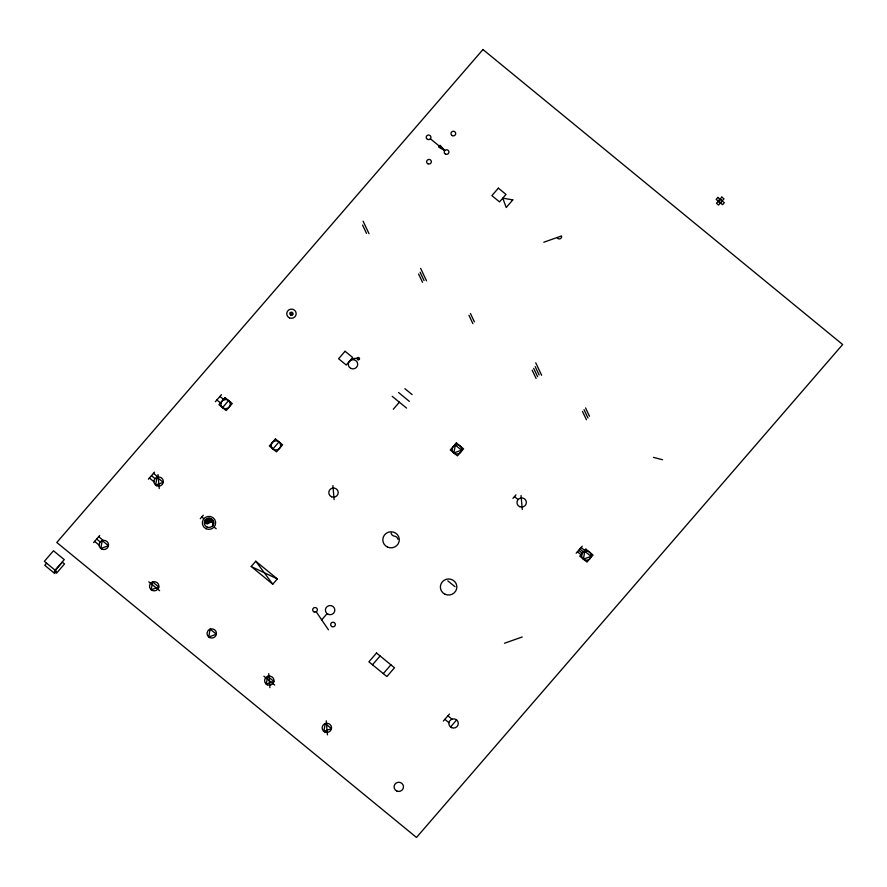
<?xml version="1.0" encoding="UTF-8"?>
<svg xmlns="http://www.w3.org/2000/svg" width="887" height="887" viewBox="0 0 887 887"><rect width="100%" height="100%" fill="white"/><g stroke="black" fill="none" stroke-linecap="round" stroke-linejoin="round"><path stroke-width="1.33" d="M46.59 563.223L44.76 565.329L54.539 573.357L56.369 571.239L44.35 561.338L53.486 550.783L64.274 559.63L55.138 570.197M93.601 542.567L99.688 535.526M148.395 479.191L154.482 472.15M215.364 401.733L221.451 394.682M222.559 407.632L228.646 400.591M200.274 518.729L203.323 515.214M272.919 448.933L279.006 441.881M251.187 566.505L255.755 561.216L277.332 578.923L272.764 584.2L251.187 566.505L277.332 578.923M393.285 409.24L399.372 402.199M321.737 619.813L327.07 613.649M718.27 201.161L719.978 199.176M720.466 202.968L722.184 200.983M512.952 498.361L515.99 494.835M372.496 664.773L380.102 655.97M383.284 673.621L390.901 664.818M576.173 553.222L582.26 546.181M443.345 721.087L449.432 714.046M450.541 726.985L456.628 719.945M543.809 242.229L561.538 235.953A2.362 2.295 -5.5 0 1 560.074 238.791A2.362 2.295 -5.5 0 1 557.103 237.516M504.492 643.241L522.21 636.966M653.464 457.37L662.556 459.743M444.764 150.59L438.61 147.042L440.129 145.291L444.764 150.59L430.383 138.793M720.133 199.076L722.251 200.817M718.193 201.327L720.311 203.056M404.904 388.683L412.1 394.593M357.472 357.938L359.268 359.412M398.54 392.497L409.328 401.345M581.118 547.501L584.71 550.45M579.854 548.964L583.446 551.914M290.26 312.723L292.666 314.685M392.176 396.301L406.568 408.098M514.471 496.598L518.063 499.547M578.712 550.284L582.304 553.233M577.437 551.747L581.04 554.697M447.802 580.83L454.998 586.728M219.932 396.445L224.012 399.793M216.883 399.97L220.963 403.319M153.473 473.325L157.964 477.006M447.913 715.809L451.993 719.146M151.444 475.676L155.037 478.625M201.792 516.966L203.899 518.695M214.089 527.044L216.184 528.774M444.864 719.324L448.944 722.672M149.415 478.015L153.906 481.708M98.679 536.702L103.191 540.405M96.65 539.052L100.242 542.001M148.805 581.828L159.593 590.675M263.905 676.227L274.693 685.074M94.621 541.403L99.133 545.095M255.755 561.216L272.764 584.2M316.171 611.731L328.445 629.825M585.553 407.931L589.5 416.258M584.034 409.694L587.981 418.021M582.504 411.457L586.451 419.773M535.737 362.794L541.647 375.279M535.194 366.63L539.141 374.957M533.675 368.393L537.622 376.72M532.156 370.156L536.103 378.472M470.454 313.532L474.401 321.859M468.935 315.295L472.882 323.622M420.626 268.395L426.547 280.88M420.094 272.231L424.041 280.558M418.575 273.994L422.522 282.321M363.082 221.196L369.003 233.68M362.539 225.032L366.486 233.359M521.068 495.489L522.266 509.504M332.913 485.599L334.111 499.614M326.25 720.832L327.447 734.857M268.706 673.632L269.903 687.658M213.39 521.201L213.612 523.762M212.514 519.804L212.802 523.13M211.694 519.095L211.971 522.354M210.906 518.662L211.195 522.077M210.119 518.407L210.441 522.077M209.354 518.285L209.698 522.31M208.6 518.296L208.988 522.875A2.362 2.295 -5.5 0 1 205.673 523.153A2.362 2.295 -5.5 0 1 205.396 519.915M207.857 518.418L208.279 523.43M207.114 518.662L207.547 523.663M206.394 519.05L206.793 523.663M205.684 519.616L206.006 523.385M205.008 520.547L205.185 522.609M158.03 474.556L159.239 488.582M349.655 361.053A9.458 9.214 -5.5 0 1 358.226 358.492M391.089 532.998A3.991 3.892 -5.5 0 0 394.493 536.169A3.991 3.892 -5.5 0 1 397.897 539.351M208.988 522.875A2.362 2.295 -5.5 0 1 212.315 522.587A2.362 2.295 -5.5 0 1 212.592 525.825M102.249 540.638L100.796 548.476L108.48 545.749L102.249 540.638M157.043 477.261L155.591 485.089L163.275 482.362L157.043 477.261M152.608 581.939L151.156 589.766L158.84 587.039L152.608 581.939M210.152 629.138L208.711 636.966L216.384 634.238L210.152 629.138M267.708 676.337L266.255 684.165L273.939 681.438L267.708 676.337M325.263 723.537L323.81 731.365L331.494 728.637L325.263 723.537M455.33 445.086L453.878 452.924L461.562 450.197L455.33 445.086M584.821 551.282L583.369 559.12L591.052 556.393L584.821 551.282M482.96 49.528L56.801 542.478L416.491 837.472L842.65 344.522L482.96 49.528M62.367 562.17L54.373 571.405L56.535 573.179L64.529 563.932L62.367 562.17M225.043 397.642L218.956 404.683L226.152 410.581L232.239 403.541L225.043 397.642M345.054 351.263L338.59 358.747L346.229 365.012L352.693 357.528L345.054 351.263M275.402 438.932L269.315 445.984L276.511 451.882L282.598 444.83L275.402 438.932M498.361 188.144L491.886 195.628L499.536 201.903L506 194.419L498.361 188.144M512.808 199.874L506.222 207.514L502.763 198.156L512.808 199.874M456.373 442.923L450.274 449.975L457.47 455.874L463.557 448.833L456.373 442.923M717.86 197.435L716.153 199.42L722.583 204.697L724.302 202.713L717.86 197.435M721.852 197.091L716.485 203.3L718.603 205.041L723.969 198.832L721.852 197.091M376.509 653.02L368.903 661.824L386.887 676.57L394.493 667.767L376.509 653.02M585.852 549.131L579.765 556.171L586.961 562.07L593.048 555.029L585.852 549.131M445.562 154.15A2.362 2.295 -5.5 0 0 448.911 151.865A2.362 2.295 -5.5 0 0 445.219 150.191A2.362 2.295 -5.5 0 0 445.562 154.15M427.989 163.807A2.362 2.295 -5.5 0 0 431.337 161.523A2.362 2.295 -5.5 0 0 427.645 159.848A2.362 2.295 -5.5 0 0 427.989 163.807M452.337 135.644A2.362 2.295 -5.5 0 0 455.696 133.36A2.362 2.295 -5.5 0 0 452.004 131.675A2.362 2.295 -5.5 0 0 452.337 135.644M427.578 139.403A2.362 2.295 -5.5 0 0 430.927 137.119A2.362 2.295 -5.5 0 0 427.235 135.434A2.362 2.295 -5.5 0 0 427.578 139.403M584.4 559.764A4.712 4.59 -5.5 0 0 591.108 555.195A4.712 4.59 -5.5 0 0 583.724 551.836A4.712 4.59 -5.5 0 0 584.4 559.764M519.66 506.665A4.712 4.59 -5.5 0 0 526.357 502.097A4.712 4.59 -5.5 0 0 518.984 498.738A4.712 4.59 -5.5 0 0 519.66 506.665M454.909 453.567A4.712 4.59 -5.5 0 0 461.617 448.999A4.712 4.59 -5.5 0 0 454.233 445.64A4.712 4.59 -5.5 0 0 454.909 453.567M357.871 359.712A1.175 1.153 -5.5 0 0 359.545 358.57A1.175 1.153 -5.5 0 0 357.694 357.727A1.175 1.153 -5.5 0 0 357.871 359.712M350.986 368.46A4.712 4.59 -5.5 0 0 357.694 363.892A4.712 4.59 -5.5 0 0 350.31 360.532A4.712 4.59 -5.5 0 0 350.986 368.46M290.714 315.051A1.574 1.53 -5.5 0 0 293.032 313.654A1.574 1.53 -5.5 0 0 290.637 312.401A1.574 1.53 -5.5 0 0 290.714 315.051M289.45 317.868A4.712 4.59 -5.5 0 0 296.158 313.299A4.712 4.59 -5.5 0 0 288.774 309.94A4.712 4.59 -5.5 0 0 289.45 317.868M445.097 594.29A8.249 8.038 -5.5 0 0 456.827 586.296A8.249 8.038 -5.5 0 0 443.91 580.42A8.249 8.038 -5.5 0 0 445.097 594.29M387.541 547.091A8.249 8.038 -5.5 0 0 399.272 539.096A8.249 8.038 -5.5 0 0 386.355 533.22A8.249 8.038 -5.5 0 0 387.541 547.091M331.505 496.775A4.712 4.59 -5.5 0 0 338.202 492.207A4.712 4.59 -5.5 0 0 330.818 488.848A4.712 4.59 -5.5 0 0 331.505 496.775M273.95 449.576A4.712 4.59 -5.5 0 0 280.658 445.008A4.712 4.59 -5.5 0 0 273.274 441.648A4.712 4.59 -5.5 0 0 273.95 449.576M223.591 408.275A4.712 4.59 -5.5 0 0 230.298 403.707A4.712 4.59 -5.5 0 0 222.914 400.347A4.712 4.59 -5.5 0 0 223.591 408.275M451.572 727.628A4.712 4.59 -5.5 0 0 458.28 723.06A4.712 4.59 -5.5 0 0 450.895 719.701A4.712 4.59 -5.5 0 0 451.572 727.628M328.101 614.292A4.712 4.59 -5.5 0 0 334.809 609.724A4.712 4.59 -5.5 0 0 327.425 606.364A4.712 4.59 -5.5 0 0 328.101 614.292M332.015 626.632A2.362 2.295 -5.5 0 0 335.364 624.348A2.362 2.295 -5.5 0 0 331.671 622.663A2.362 2.295 -5.5 0 0 332.015 626.632M314.031 611.875A2.362 2.295 -5.5 0 0 317.38 609.591A2.362 2.295 -5.5 0 0 313.688 607.917A2.362 2.295 -5.5 0 0 314.031 611.875M156.622 485.732A4.712 4.59 -5.5 0 0 163.33 481.164A4.712 4.59 -5.5 0 0 155.946 477.816A4.712 4.59 -5.5 0 0 156.622 485.732M206.981 527.033A4.712 4.59 -5.5 0 0 213.689 522.465A4.712 4.59 -5.5 0 0 206.305 519.106A4.712 4.59 -5.5 0 0 206.981 527.033M206.15 528.774A6.675 6.508 -5.5 0 0 215.641 522.299A6.675 6.508 -5.5 0 0 205.185 517.542A6.675 6.508 -5.5 0 0 206.15 528.774M396.777 791.016A4.712 4.59 -5.5 0 0 403.485 786.447A4.712 4.59 -5.5 0 0 396.101 783.088A4.712 4.59 -5.5 0 0 396.777 791.016M324.842 732.008A4.712 4.59 -5.5 0 0 331.55 727.44A4.712 4.59 -5.5 0 0 324.165 724.091A4.712 4.59 -5.5 0 0 324.842 732.008M267.297 684.808A4.712 4.59 -5.5 0 0 273.994 680.24A4.712 4.59 -5.5 0 0 266.61 676.892A4.712 4.59 -5.5 0 0 267.297 684.808M209.742 637.609A4.712 4.59 -5.5 0 0 216.45 633.041A4.712 4.59 -5.5 0 0 209.066 629.692A4.712 4.59 -5.5 0 0 209.742 637.609M152.187 590.409A4.712 4.59 -5.5 0 0 158.895 585.841A4.712 4.59 -5.5 0 0 151.511 582.493A4.712 4.59 -5.5 0 0 152.187 590.409M101.839 549.12A4.712 4.59 -5.5 0 0 108.536 544.551A4.712 4.59 -5.5 0 0 101.151 541.192A4.712 4.59 -5.5 0 0 101.839 549.12"/></g></svg>
